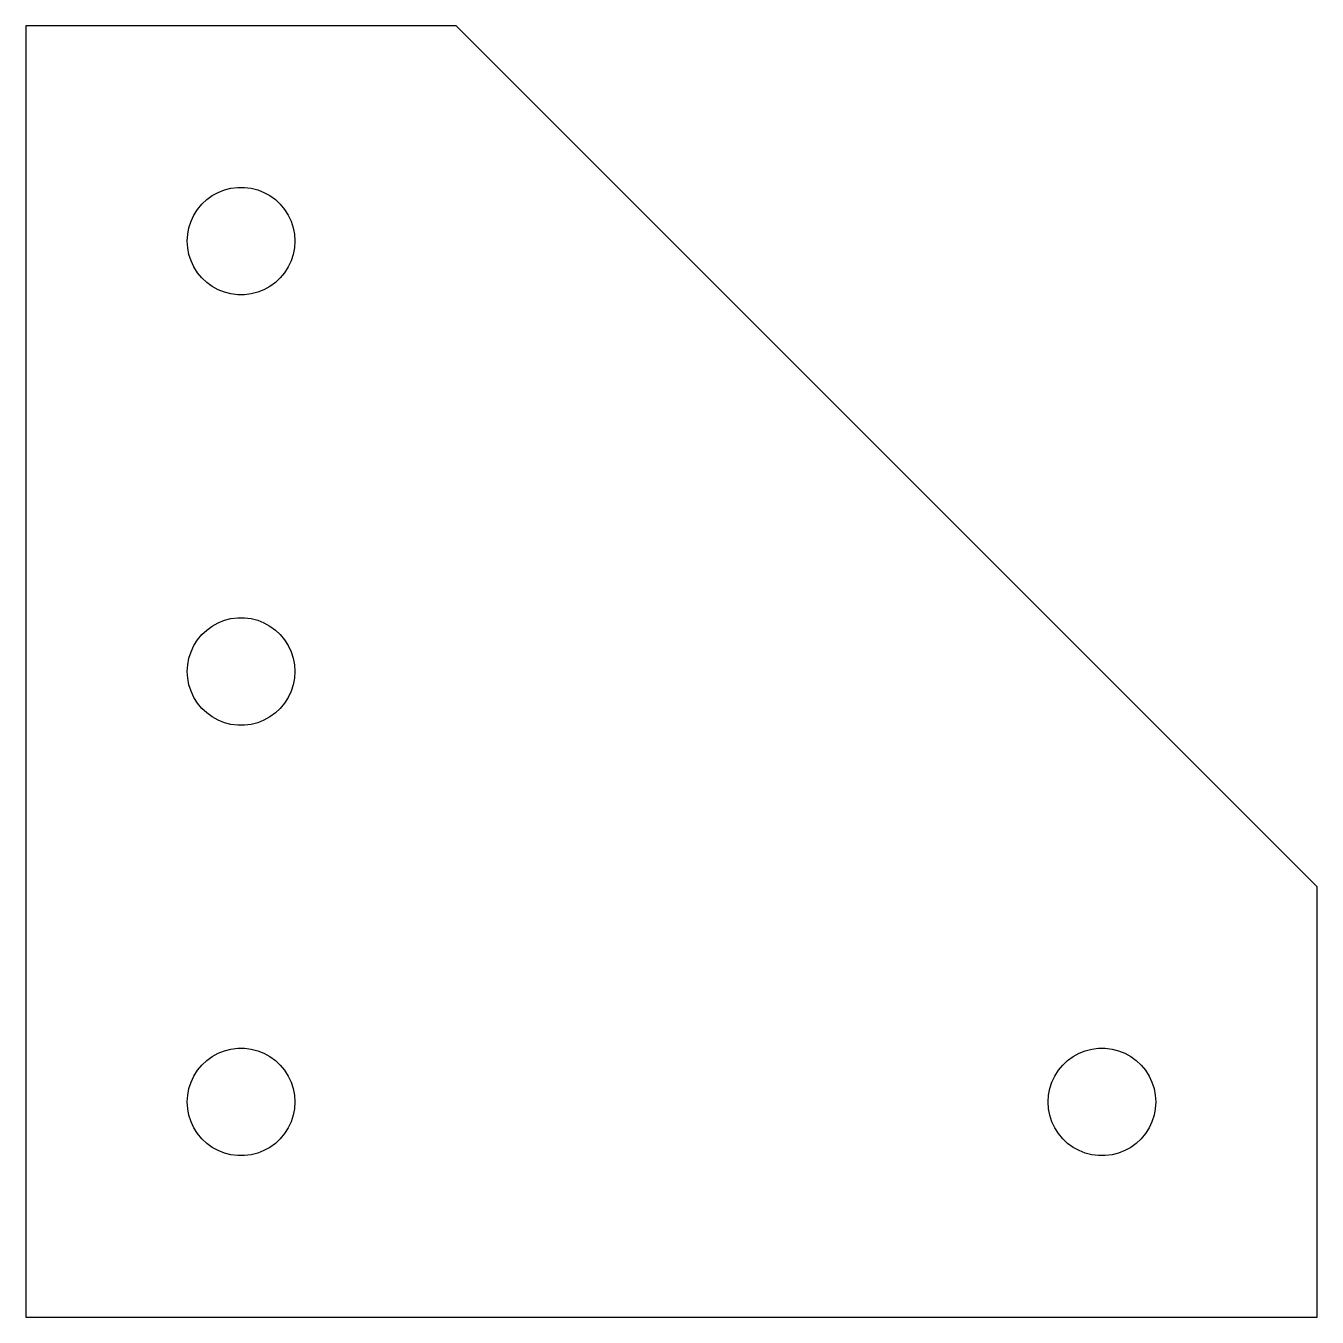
# Model space of a CAD drawing. Header units: metres. Extents: x 0 to 60, y 0 to 60.
import ezdxf

# ---------------------------------------------------------------- set-up
doc = ezdxf.new("R2010")
doc.units = ezdxf.units.M

msp = doc.modelspace()

# ---------------------------------------------------------------- linework, layer by layer
for p, q in [((20, 60), (0, 60)), ((0, 60), (0, 0)), ((60, 20), (20, 60)), ((8.66043, 52.1108), (8.93555, 52.2621)), ((8.93555, 52.2621), (9.22745, 52.3776)), ((9.22745, 52.3776), (9.53154, 52.4557)), ((9.53154, 52.4557), (9.84302, 52.4951)), ((9.84302, 52.4951), (10.157, 52.4951)), ((10.157, 52.4951), (10.4684, 52.4557)), ((10.4684, 52.4557), (10.7725, 52.3776)), ((10.7725, 52.3776), (11.0644, 52.2621)), ((11.0644, 52.2621), (11.3396, 52.1108)), ((7.97745, 51.4695), (8.17757, 51.7114)), ((8.17757, 51.7114), (8.40643, 51.9263)), ((8.40643, 51.9263), (8.66043, 52.1108)), ((11.3396, 52.1108), (11.5936, 51.9263)), ((11.5936, 51.9263), (11.8224, 51.7114)), ((11.8224, 51.7114), (12.0225, 51.4695)), ((7.67555, 50.9203), (7.80922, 51.2044)), ((7.80922, 51.2044), (7.97745, 51.4695)), ((12.0225, 51.4695), (12.1908, 51.2044)), ((12.1908, 51.2044), (12.3244, 50.9203)), ((7.5197, 50.3133), (7.57854, 50.6217)), ((7.57854, 50.6217), (7.67555, 50.9203)), ((12.3244, 50.9203), (12.4214, 50.6217)), ((12.4214, 50.6217), (12.4803, 50.3133)), ((7.5, 50), (7.5197, 50.3133)), ((7.5197, 49.6867), (7.5, 50)), ((12.4803, 50.3133), (12.5, 50)), ((12.5, 50), (12.4803, 49.6867)), ((7.57854, 49.3783), (7.5197, 49.6867)), ((7.67555, 49.0797), (7.57854, 49.3783)), ((12.4214, 49.3783), (12.3244, 49.0797)), ((12.4803, 49.6867), (12.4214, 49.3783)), ((7.80922, 48.7956), (7.67555, 49.0797)), ((7.97745, 48.5305), (7.80922, 48.7956)), ((12.1908, 48.7956), (12.0225, 48.5305)), ((12.3244, 49.0797), (12.1908, 48.7956)), ((8.17757, 48.2886), (7.97745, 48.5305)), ((8.40643, 48.0737), (8.17757, 48.2886)), ((8.66043, 47.8892), (8.40643, 48.0737)), ((11.5936, 48.0737), (11.3396, 47.8892)), ((11.8224, 48.2886), (11.5936, 48.0737)), ((12.0225, 48.5305), (11.8224, 48.2886)), ((8.93555, 47.7379), (8.66043, 47.8892)), ((9.22745, 47.6223), (8.93555, 47.7379)), ((9.53154, 47.5443), (9.22745, 47.6223)), ((9.84302, 47.5049), (9.53154, 47.5443)), ((10.157, 47.5049), (9.84302, 47.5049)), ((10.4684, 47.5443), (10.157, 47.5049)), ((10.7725, 47.6223), (10.4684, 47.5443)), ((11.0644, 47.7379), (10.7725, 47.6223)), ((11.3396, 47.8892), (11.0644, 47.7379)), ((9.22745, 32.3776), (9.53154, 32.4557)), ((9.53154, 32.4557), (9.84302, 32.4951)), ((9.84302, 32.4951), (10.157, 32.4951)), ((10.157, 32.4951), (10.4684, 32.4557)), ((10.4684, 32.4557), (10.7725, 32.3776)), ((8.17757, 31.7114), (8.40643, 31.9263)), ((8.40643, 31.9263), (8.66043, 32.1108)), ((8.66043, 32.1108), (8.93555, 32.2621)), ((8.93555, 32.2621), (9.22745, 32.3776)), ((10.7725, 32.3776), (11.0644, 32.2621)), ((11.0644, 32.2621), (11.3396, 32.1108)), ((11.3396, 32.1108), (11.5936, 31.9263)), ((11.5936, 31.9263), (11.8224, 31.7114)), ((7.67555, 30.9203), (7.80922, 31.2044)), ((7.80922, 31.2044), (7.97745, 31.4695)), ((7.97745, 31.4695), (8.17757, 31.7114)), ((11.8224, 31.7114), (12.0225, 31.4695)), ((12.0225, 31.4695), (12.1908, 31.2044)), ((12.1908, 31.2044), (12.3244, 30.9203)), ((7.5197, 30.3133), (7.57854, 30.6217)), ((7.57854, 30.6217), (7.67555, 30.9203)), ((12.3244, 30.9203), (12.4214, 30.6217)), ((12.4214, 30.6217), (12.4803, 30.3133)), ((7.5, 30), (7.5197, 30.3133)), ((7.5197, 29.6867), (7.5, 30)), ((12.4803, 30.3133), (12.5, 30)), ((12.5, 30), (12.4803, 29.6867)), ((7.57854, 29.3783), (7.5197, 29.6867)), ((12.4803, 29.6867), (12.4214, 29.3783)), ((7.67555, 29.0797), (7.57854, 29.3783)), ((7.80922, 28.7956), (7.67555, 29.0797)), ((12.3244, 29.0797), (12.1908, 28.7956)), ((12.4214, 29.3783), (12.3244, 29.0797)), ((7.97745, 28.5305), (7.80922, 28.7956)), ((8.17757, 28.2886), (7.97745, 28.5305)), ((8.40643, 28.0737), (8.17757, 28.2886)), ((11.8224, 28.2886), (11.5936, 28.0737)), ((12.0225, 28.5305), (11.8224, 28.2886)), ((12.1908, 28.7956), (12.0225, 28.5305)), ((8.66043, 27.8892), (8.40643, 28.0737)), ((8.93555, 27.7379), (8.66043, 27.8892)), ((9.22745, 27.6223), (8.93555, 27.7379)), ((9.53154, 27.5443), (9.22745, 27.6223)), ((10.7725, 27.6223), (10.4684, 27.5443)), ((11.0644, 27.7379), (10.7725, 27.6223)), ((11.3396, 27.8892), (11.0644, 27.7379)), ((11.5936, 28.0737), (11.3396, 27.8892)), ((9.84302, 27.5049), (9.53154, 27.5443)), ((10.157, 27.5049), (9.84302, 27.5049)), ((10.4684, 27.5443), (10.157, 27.5049)), ((60, 0), (60, 20)), ((8.40643, 11.9263), (8.66043, 12.1108)), ((8.66043, 12.1108), (8.93555, 12.2621)), ((8.93555, 12.2621), (9.22745, 12.3776)), ((9.22745, 12.3776), (9.53154, 12.4557)), ((9.53154, 12.4557), (9.84302, 12.4951)), ((9.84302, 12.4951), (10.157, 12.4951)), ((10.157, 12.4951), (10.4684, 12.4557)), ((10.4684, 12.4557), (10.7725, 12.3776)), ((10.7725, 12.3776), (11.0644, 12.2621)), ((11.0644, 12.2621), (11.3396, 12.1108)), ((11.3396, 12.1108), (11.5936, 11.9263)), ((48.4064, 11.9263), (48.6604, 12.1108)), ((48.6604, 12.1108), (48.9355, 12.2621)), ((48.9355, 12.2621), (49.2274, 12.3776)), ((49.2274, 12.3776), (49.5315, 12.4557)), ((49.5315, 12.4557), (49.843, 12.4951)), ((49.843, 12.4951), (50.157, 12.4951)), ((50.157, 12.4951), (50.4684, 12.4557)), ((50.4684, 12.4557), (50.7725, 12.3776)), ((50.7725, 12.3776), (51.0644, 12.2621)), ((51.0644, 12.2621), (51.3396, 12.1108)), ((51.3396, 12.1108), (51.5936, 11.9263)), ((7.80922, 11.2044), (7.97745, 11.4695)), ((7.97745, 11.4695), (8.17757, 11.7114)), ((8.17757, 11.7114), (8.40643, 11.9263)), ((11.5936, 11.9263), (11.8224, 11.7114)), ((11.8224, 11.7114), (12.0225, 11.4695)), ((12.0225, 11.4695), (12.1908, 11.2044)), ((47.8092, 11.2044), (47.9774, 11.4695)), ((47.9774, 11.4695), (48.1776, 11.7114)), ((48.1776, 11.7114), (48.4064, 11.9263)), ((51.5936, 11.9263), (51.8224, 11.7114)), ((51.8224, 11.7114), (52.0225, 11.4695)), ((52.0225, 11.4695), (52.1908, 11.2044)), ((7.57854, 10.6217), (7.67555, 10.9203)), ((7.67555, 10.9203), (7.80922, 11.2044)), ((12.1908, 11.2044), (12.3244, 10.9203)), ((12.3244, 10.9203), (12.4214, 10.6217)), ((47.5785, 10.6217), (47.6756, 10.9203)), ((47.6756, 10.9203), (47.8092, 11.2044)), ((52.1908, 11.2044), (52.3244, 10.9203)), ((52.3244, 10.9203), (52.4214, 10.6217)), ((7.5, 10), (7.5197, 10.3133)), ((7.5197, 10.3133), (7.57854, 10.6217)), ((12.4214, 10.6217), (12.4803, 10.3133)), ((12.4803, 10.3133), (12.5, 10)), ((47.5, 10), (47.5197, 10.3133)), ((47.5197, 10.3133), (47.5785, 10.6217)), ((52.4214, 10.6217), (52.4803, 10.3133)), ((52.4803, 10.3133), (52.5, 10)), ((7.5197, 9.68666), (7.5, 10)), ((7.57854, 9.37827), (7.5197, 9.68666)), ((12.4803, 9.68666), (12.4214, 9.37827)), ((12.5, 10), (12.4803, 9.68666)), ((47.5197, 9.68666), (47.5, 10)), ((47.5785, 9.37827), (47.5197, 9.68666)), ((52.4803, 9.68666), (52.4214, 9.37827)), ((52.5, 10), (52.4803, 9.68666)), ((7.67555, 9.07968), (7.57854, 9.37827)), ((7.80922, 8.79561), (7.67555, 9.07968)), ((12.3244, 9.07968), (12.1908, 8.79561)), ((12.4214, 9.37827), (12.3244, 9.07968)), ((47.6756, 9.07968), (47.5785, 9.37827)), ((47.8092, 8.79561), (47.6756, 9.07968)), ((52.3244, 9.07968), (52.1908, 8.79561)), ((52.4214, 9.37827), (52.3244, 9.07968)), ((7.97745, 8.53053), (7.80922, 8.79561)), ((8.17757, 8.28862), (7.97745, 8.53053)), ((12.0225, 8.53053), (11.8224, 8.28862)), ((12.1908, 8.79561), (12.0225, 8.53053)), ((47.9774, 8.53053), (47.8092, 8.79561)), ((48.1776, 8.28862), (47.9774, 8.53053)), ((52.0225, 8.53053), (51.8224, 8.28862)), ((52.1908, 8.79561), (52.0225, 8.53053)), ((8.40643, 8.07372), (8.17757, 8.28862)), ((8.66043, 7.88918), (8.40643, 8.07372)), ((8.93555, 7.73793), (8.66043, 7.88918)), ((11.3396, 7.88918), (11.0644, 7.73793)), ((11.5936, 8.07372), (11.3396, 7.88918)), ((11.8224, 8.28862), (11.5936, 8.07372)), ((48.4064, 8.07372), (48.1776, 8.28862)), ((48.6604, 7.88918), (48.4064, 8.07372)), ((48.9355, 7.73793), (48.6604, 7.88918)), ((51.3396, 7.88918), (51.0644, 7.73793)), ((51.5936, 8.07372), (51.3396, 7.88918)), ((51.8224, 8.28862), (51.5936, 8.07372)), ((9.22745, 7.62234), (8.93555, 7.73793)), ((9.53154, 7.54428), (9.22745, 7.62234)), ((9.84302, 7.50493), (9.53154, 7.54428)), ((10.157, 7.50493), (9.84302, 7.50493)), ((10.4684, 7.54428), (10.157, 7.50493)), ((10.7725, 7.62234), (10.4684, 7.54428)), ((11.0644, 7.73793), (10.7725, 7.62234)), ((49.2274, 7.62234), (48.9355, 7.73793)), ((49.5315, 7.54428), (49.2274, 7.62234)), ((49.843, 7.50493), (49.5315, 7.54428)), ((50.157, 7.50493), (49.843, 7.50493)), ((50.4684, 7.54428), (50.157, 7.50493)), ((50.7725, 7.62234), (50.4684, 7.54428)), ((51.0644, 7.73793), (50.7725, 7.62234)), ((0, 0), (60, 0))]:
    msp.add_line(p, q)

doc.saveas('drawing.dxf')
